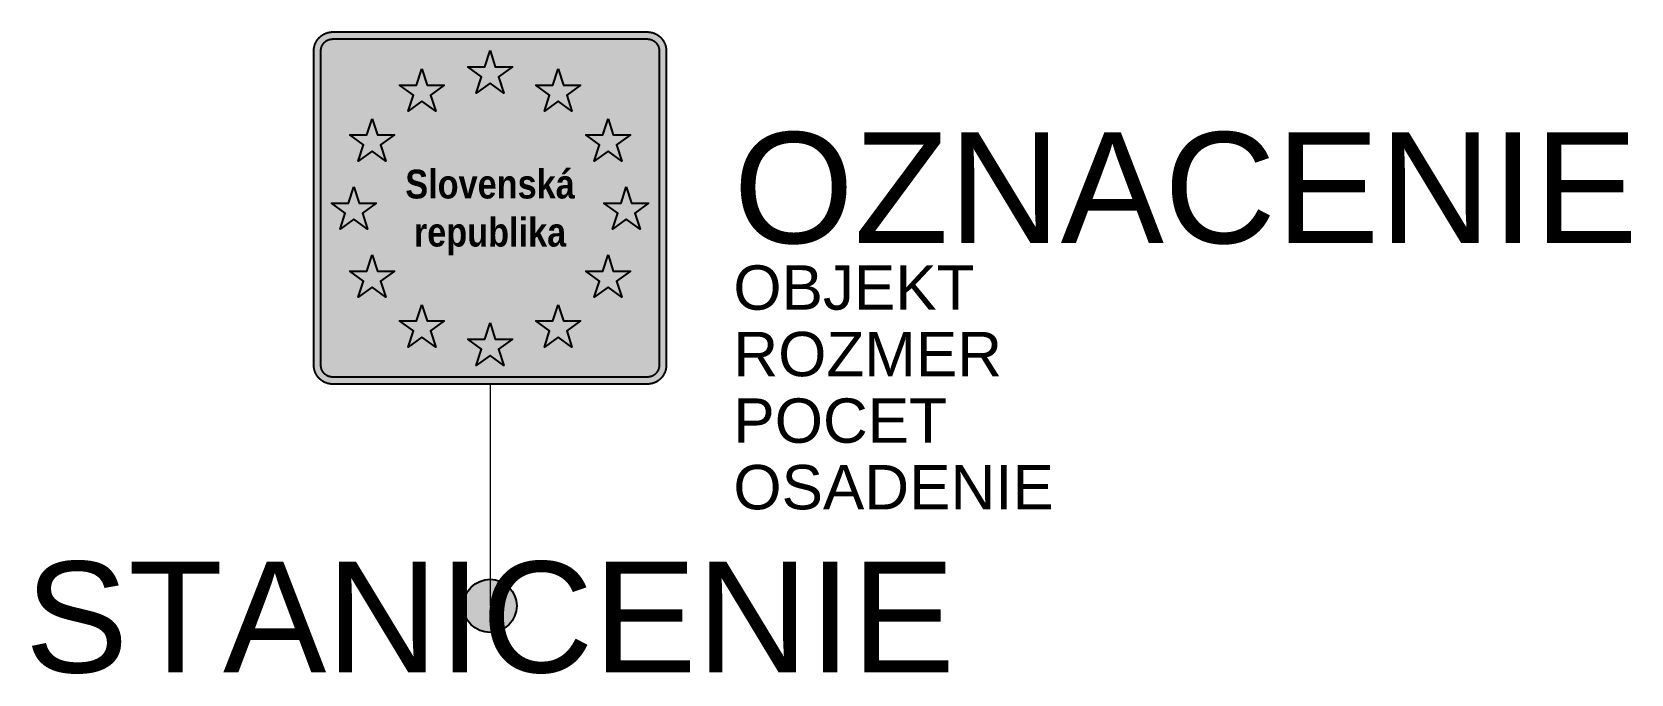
# Model space of a CAD drawing. Header units: metres. Extents: x -10.3 to 25.7, y -1.5 to 12.9.
import ezdxf
from ezdxf.enums import TextEntityAlignment as Align

# ---------------------------------------------------------------- set-up
doc = ezdxf.new("R2010")
doc.units = ezdxf.units.M
doc.layers.get('Defpoints').update_dxf_attribs({"color": 140, "lineweight": 5})
doc.styles.add('DZ', font='arialbd.ttf')
doc.styles.get("Standard").update_dxf_attribs({"font": 'arial.ttf'})

msp = doc.modelspace()

# ---------------------------------------------------------------- hatches: boundary and pattern name
at = {"true_color": 0xf1efea}
msp.add_hatch(color=7, dxfattribs=at).paths.add_polyline_path([(-3.545, 5), (-3.551, 5), (-3.556, 5), (-3.561, 5), (-3.566, 5), (-3.572, 5.001), (-3.577, 5.001), (-3.582, 5.002), (-3.587, 5.002), (-3.592, 5.003), (-3.598, 5.003), (-3.603, 5.004), (-3.608, 5.005), (-3.613, 5.005), (-3.618, 5.006), (-3.623, 5.007), (-3.628, 5.008), (-3.633, 5.009), (-3.639, 5.01), (-3.644, 5.012), (-3.649, 5.013), (-3.654, 5.014), (-3.659, 5.015), (-3.664, 5.017), (-3.669, 5.018), (-3.673, 5.02), (-3.678, 5.021), (-3.683, 5.023), (-3.688, 5.025), (-3.693, 5.027), (-3.698, 5.028), (-3.703, 5.03), (-3.707, 5.032), (-3.712, 5.034), (-3.717, 5.036), (-3.722, 5.038), (-3.726, 5.041), (-3.731, 5.043), (-3.736, 5.045), (-3.74, 5.047), (-3.745, 5.05), (-3.749, 5.052), (-3.754, 5.055), (-3.758, 5.057), (-3.763, 5.06), (-3.767, 5.063), (-3.772, 5.065), (-3.776, 5.068), (-3.78, 5.071), (-3.785, 5.074), (-3.789, 5.077), (-3.793, 5.08), (-3.797, 5.083), (-3.801, 5.086), (-3.806, 5.089), (-3.81, 5.093), (-3.814, 5.096), (-3.818, 5.099), (-3.822, 5.103), (-3.826, 5.106), (-3.83, 5.109), (-3.833, 5.113), (-3.837, 5.117), (-3.841, 5.12), (-3.845, 5.124), (-3.848, 5.128), (-3.852, 5.131), (-3.856, 5.135), (-3.859, 5.139), (-3.863, 5.143), (-3.866, 5.147), (-3.87, 5.151), (-3.873, 5.155), (-3.876, 5.159), (-3.879, 5.163), (-3.883, 5.167), (-3.886, 5.171), (-3.889, 5.176), (-3.892, 5.18), (-3.895, 5.184), (-3.898, 5.188), (-3.9, 5.193), (-3.903, 5.197), (-3.906, 5.201), (-3.909, 5.206), (-3.911, 5.21), (-3.914, 5.215), (-3.916, 5.219), (-3.919, 5.224), (-3.921, 5.229), (-3.924, 5.233), (-3.926, 5.238), (-3.928, 5.242), (-3.93, 5.247), (-3.932, 5.252), (-3.935, 5.256), (-3.937, 5.261), (-3.939, 5.266), (-3.94, 5.271), (-3.942, 5.276), (-3.944, 5.281), (-3.946, 5.285), (-3.947, 5.29), (-3.949, 5.295), (-3.95, 5.3), (-3.952, 5.305), (-3.953, 5.31), (-3.955, 5.315), (-3.956, 5.32), (-3.957, 5.325), (-3.958, 5.33), (-3.959, 5.335), (-3.961, 5.34), (-3.962, 5.345), (-3.962, 5.351), (-3.963, 5.356), (-3.964, 5.361), (-3.965, 5.366), (-3.966, 5.371), (-3.966, 5.376), (-3.967, 5.381), (-3.967, 5.387), (-3.968, 5.392), (-3.968, 5.397), (-3.968, 5.402), (-3.968, 5.408), (-3.969, 5.413), (-3.969, 5.418), (-3.969, 5.423), (-3.969, 12.514), (-3.969, 12.519), (-3.969, 12.525), (-3.968, 12.53), (-3.968, 12.535), (-3.968, 12.54), (-3.968, 12.546), (-3.967, 12.551), (-3.967, 12.556), (-3.966, 12.561), (-3.966, 12.566), (-3.965, 12.571), (-3.964, 12.577), (-3.963, 12.582), (-3.962, 12.587), (-3.962, 12.592), (-3.961, 12.597), (-3.959, 12.602), (-3.958, 12.607), (-3.957, 12.612), (-3.956, 12.617), (-3.955, 12.622), (-3.953, 12.627), (-3.952, 12.632), (-3.95, 12.637), (-3.949, 12.642), (-3.947, 12.647), (-3.946, 12.652), (-3.944, 12.657), (-3.942, 12.662), (-3.94, 12.667), (-3.939, 12.671), (-3.937, 12.676), (-3.935, 12.681), (-3.932, 12.686), (-3.93, 12.69), (-3.928, 12.695), (-3.926, 12.7), (-3.924, 12.704), (-3.921, 12.709), (-3.919, 12.713), (-3.916, 12.718), (-3.914, 12.722), (-3.911, 12.727), (-3.909, 12.731), (-3.906, 12.736), (-3.903, 12.74), (-3.9, 12.745), (-3.898, 12.749), (-3.895, 12.753), (-3.892, 12.758), (-3.889, 12.762), (-3.886, 12.766), (-3.883, 12.77), (-3.879, 12.774), (-3.876, 12.778), (-3.873, 12.782), (-3.87, 12.786), (-3.866, 12.79), (-3.863, 12.794), (-3.859, 12.798), (-3.856, 12.802), (-3.852, 12.806), (-3.848, 12.81), (-3.845, 12.813), (-3.841, 12.817), (-3.837, 12.821), (-3.833, 12.824), (-3.83, 12.828), (-3.826, 12.831), (-3.822, 12.835), (-3.818, 12.838), (-3.814, 12.842), (-3.81, 12.845), (-3.806, 12.848), (-3.801, 12.851), (-3.797, 12.854), (-3.793, 12.857), (-3.789, 12.86), (-3.785, 12.863), (-3.78, 12.866), (-3.776, 12.869), (-3.772, 12.872), (-3.767, 12.875), (-3.763, 12.877), (-3.758, 12.88), (-3.754, 12.883), (-3.749, 12.885), (-3.745, 12.888), (-3.74, 12.89), (-3.736, 12.892), (-3.731, 12.895), (-3.726, 12.897), (-3.722, 12.899), (-3.717, 12.901), (-3.712, 12.903), (-3.707, 12.905), (-3.703, 12.907), (-3.698, 12.909), (-3.693, 12.911), (-3.688, 12.913), (-3.683, 12.914), (-3.678, 12.916), (-3.673, 12.918), (-3.669, 12.919), (-3.664, 12.921), (-3.659, 12.922), (-3.654, 12.923), (-3.649, 12.925), (-3.644, 12.926), (-3.639, 12.927), (-3.633, 12.928), (-3.628, 12.929), (-3.623, 12.93), (-3.618, 12.931), (-3.613, 12.932), (-3.608, 12.933), (-3.603, 12.934), (-3.598, 12.934), (-3.592, 12.935), (-3.587, 12.935), (-3.582, 12.936), (-3.577, 12.936), (-3.572, 12.937), (-3.566, 12.937), (-3.561, 12.937), (-3.556, 12.937), (-3.551, 12.937), (-3.545, 12.937), (3.545, 12.938), (3.551, 12.937), (3.556, 12.937), (3.561, 12.937), (3.566, 12.937), (3.572, 12.937), (3.577, 12.936), (3.582, 12.936), (3.587, 12.935), (3.592, 12.935), (3.598, 12.934), (3.603, 12.934), (3.608, 12.933), (3.613, 12.932), (3.618, 12.931), (3.623, 12.93), (3.628, 12.929), (3.633, 12.928), (3.639, 12.927), (3.644, 12.926), (3.649, 12.925), (3.654, 12.923), (3.659, 12.922), (3.664, 12.921), (3.669, 12.919), (3.673, 12.918), (3.678, 12.916), (3.683, 12.914), (3.688, 12.913), (3.693, 12.911), (3.698, 12.909), (3.703, 12.907), (3.707, 12.905), (3.712, 12.903), (3.717, 12.901), (3.722, 12.899), (3.726, 12.897), (3.731, 12.895), (3.736, 12.892), (3.74, 12.89), (3.745, 12.888), (3.749, 12.885), (3.754, 12.883), (3.758, 12.88), (3.763, 12.877), (3.767, 12.875), (3.772, 12.872), (3.776, 12.869), (3.78, 12.866), (3.785, 12.863), (3.789, 12.86), (3.793, 12.857), (3.797, 12.854), (3.801, 12.851), (3.806, 12.848), (3.81, 12.845), (3.814, 12.842), (3.818, 12.838), (3.822, 12.835), (3.826, 12.831), (3.83, 12.828), (3.833, 12.824), (3.837, 12.821), (3.841, 12.817), (3.845, 12.813), (3.848, 12.81), (3.852, 12.806), (3.856, 12.802), (3.859, 12.798), (3.863, 12.794), (3.866, 12.79), (3.87, 12.786), (3.873, 12.782), (3.876, 12.778), (3.879, 12.774), (3.883, 12.77), (3.886, 12.766), (3.889, 12.762), (3.892, 12.758), (3.895, 12.753), (3.898, 12.749), (3.9, 12.745), (3.903, 12.74), (3.906, 12.736), (3.909, 12.731), (3.911, 12.727), (3.914, 12.722), (3.916, 12.718), (3.919, 12.713), (3.921, 12.709), (3.924, 12.704), (3.926, 12.7), (3.928, 12.695), (3.93, 12.69), (3.932, 12.686), (3.935, 12.681), (3.937, 12.676), (3.939, 12.671), (3.94, 12.667), (3.942, 12.662), (3.944, 12.657), (3.946, 12.652), (3.947, 12.647), (3.949, 12.642), (3.95, 12.637), (3.952, 12.632), (3.953, 12.627), (3.955, 12.622), (3.956, 12.617), (3.957, 12.612), (3.958, 12.607), (3.959, 12.602), (3.961, 12.597), (3.962, 12.592), (3.962, 12.587), (3.963, 12.582), (3.964, 12.577), (3.965, 12.571), (3.965, 12.566), (3.966, 12.561), (3.967, 12.556), (3.967, 12.551), (3.968, 12.546), (3.968, 12.54), (3.968, 12.535), (3.968, 12.53), (3.969, 12.525), (3.969, 12.519), (3.969, 12.514), (3.969, 5.423), (3.969, 5.418), (3.969, 5.413), (3.968, 5.408), (3.968, 5.402), (3.968, 5.397), (3.968, 5.392), (3.967, 5.387), (3.967, 5.381), (3.966, 5.376), (3.965, 5.371), (3.965, 5.366), (3.964, 5.361), (3.963, 5.356), (3.962, 5.351), (3.962, 5.345), (3.961, 5.34), (3.959, 5.335), (3.958, 5.33), (3.957, 5.325), (3.956, 5.32), (3.955, 5.315), (3.953, 5.31), (3.952, 5.305), (3.95, 5.3), (3.949, 5.295), (3.947, 5.29), (3.946, 5.285), (3.944, 5.281), (3.942, 5.276), (3.94, 5.271), (3.939, 5.266), (3.937, 5.261), (3.935, 5.256), (3.932, 5.252), (3.93, 5.247), (3.928, 5.242), (3.926, 5.238), (3.924, 5.233), (3.921, 5.229), (3.919, 5.224), (3.916, 5.219), (3.914, 5.215), (3.911, 5.21), (3.909, 5.206), (3.906, 5.201), (3.903, 5.197), (3.9, 5.193), (3.898, 5.188), (3.895, 5.184), (3.892, 5.18), (3.889, 5.176), (3.886, 5.171), (3.883, 5.167), (3.879, 5.163), (3.876, 5.159), (3.873, 5.155), (3.87, 5.151), (3.866, 5.147), (3.863, 5.143), (3.859, 5.139), (3.856, 5.135), (3.852, 5.131), (3.848, 5.128), (3.845, 5.124), (3.841, 5.12), (3.837, 5.117), (3.833, 5.113), (3.83, 5.109), (3.826, 5.106), (3.822, 5.103), (3.818, 5.099), (3.814, 5.096), (3.81, 5.093), (3.806, 5.089), (3.801, 5.086), (3.797, 5.083), (3.793, 5.08), (3.789, 5.077), (3.785, 5.074), (3.78, 5.071), (3.776, 5.068), (3.772, 5.065), (3.767, 5.063), (3.763, 5.06), (3.758, 5.057), (3.754, 5.055), (3.749, 5.052), (3.745, 5.05), (3.74, 5.047), (3.736, 5.045), (3.731, 5.043), (3.726, 5.041), (3.722, 5.038), (3.717, 5.036), (3.712, 5.034), (3.707, 5.032), (3.703, 5.03), (3.698, 5.028), (3.693, 5.027), (3.688, 5.025), (3.683, 5.023), (3.678, 5.021), (3.673, 5.02), (3.669, 5.018), (3.664, 5.017), (3.659, 5.015), (3.654, 5.014), (3.649, 5.013), (3.644, 5.012), (3.639, 5.01), (3.633, 5.009), (3.628, 5.008), (3.623, 5.007), (3.618, 5.006), (3.613, 5.005), (3.608, 5.005), (3.603, 5.004), (3.598, 5.003), (3.592, 5.003), (3.587, 5.002), (3.582, 5.002), (3.577, 5.001), (3.572, 5.001), (3.566, 5), (3.561, 5), (3.556, 5), (3.551, 5), (3.545, 5)])
at = {"true_color": 0x9b9b9b}
msp.add_hatch(color=253, dxfattribs=at).paths.add_polyline_path([(-3.545, 5.159), (-3.552, 5.159), (-3.559, 5.159), (-3.566, 5.159), (-3.572, 5.16), (-3.579, 5.161), (-3.586, 5.162), (-3.592, 5.163), (-3.599, 5.164), (-3.605, 5.166), (-3.612, 5.167), (-3.618, 5.169), (-3.624, 5.171), (-3.63, 5.173), (-3.636, 5.175), (-3.642, 5.177), (-3.648, 5.18), (-3.654, 5.182), (-3.66, 5.185), (-3.666, 5.188), (-3.672, 5.191), (-3.677, 5.194), (-3.683, 5.197), (-3.688, 5.2), (-3.693, 5.204), (-3.699, 5.207), (-3.704, 5.211), (-3.709, 5.215), (-3.714, 5.219), (-3.719, 5.223), (-3.723, 5.227), (-3.728, 5.232), (-3.732, 5.236), (-3.737, 5.241), (-3.741, 5.245), (-3.745, 5.25), (-3.75, 5.255), (-3.754, 5.26), (-3.757, 5.265), (-3.761, 5.27), (-3.765, 5.275), (-3.768, 5.281), (-3.772, 5.286), (-3.775, 5.292), (-3.778, 5.297), (-3.781, 5.303), (-3.784, 5.309), (-3.787, 5.314), (-3.789, 5.32), (-3.792, 5.326), (-3.794, 5.332), (-3.796, 5.338), (-3.798, 5.345), (-3.8, 5.351), (-3.802, 5.357), (-3.803, 5.364), (-3.805, 5.37), (-3.806, 5.376), (-3.807, 5.383), (-3.808, 5.39), (-3.809, 5.396), (-3.809, 5.403), (-3.81, 5.41), (-3.81, 5.417), (-3.81, 5.423), (-3.81, 12.514), (-3.81, 12.521), (-3.81, 12.528), (-3.809, 12.535), (-3.809, 12.541), (-3.808, 12.548), (-3.807, 12.554), (-3.806, 12.561), (-3.805, 12.567), (-3.803, 12.574), (-3.802, 12.58), (-3.8, 12.587), (-3.798, 12.593), (-3.796, 12.599), (-3.794, 12.605), (-3.792, 12.611), (-3.789, 12.617), (-3.787, 12.623), (-3.784, 12.629), (-3.781, 12.635), (-3.778, 12.64), (-3.775, 12.646), (-3.772, 12.651), (-3.768, 12.657), (-3.765, 12.662), (-3.761, 12.667), (-3.757, 12.672), (-3.754, 12.677), (-3.75, 12.682), (-3.745, 12.687), (-3.741, 12.692), (-3.737, 12.697), (-3.732, 12.701), (-3.728, 12.706), (-3.723, 12.71), (-3.719, 12.714), (-3.714, 12.718), (-3.709, 12.722), (-3.704, 12.726), (-3.699, 12.73), (-3.693, 12.734), (-3.688, 12.737), (-3.683, 12.74), (-3.677, 12.744), (-3.672, 12.747), (-3.666, 12.75), (-3.66, 12.753), (-3.654, 12.755), (-3.648, 12.758), (-3.642, 12.76), (-3.636, 12.763), (-3.63, 12.765), (-3.624, 12.767), (-3.618, 12.769), (-3.612, 12.77), (-3.605, 12.772), (-3.599, 12.773), (-3.592, 12.775), (-3.586, 12.776), (-3.579, 12.777), (-3.572, 12.777), (-3.566, 12.778), (-3.559, 12.778), (-3.552, 12.779), (-3.545, 12.779), (3.545, 12.779), (3.552, 12.779), (3.559, 12.778), (3.566, 12.778), (3.572, 12.777), (3.579, 12.777), (3.586, 12.776), (3.592, 12.775), (3.599, 12.773), (3.605, 12.772), (3.612, 12.77), (3.618, 12.769), (3.624, 12.767), (3.63, 12.765), (3.636, 12.763), (3.642, 12.76), (3.648, 12.758), (3.654, 12.755), (3.66, 12.753), (3.666, 12.75), (3.672, 12.747), (3.677, 12.744), (3.683, 12.74), (3.688, 12.737), (3.693, 12.734), (3.699, 12.73), (3.704, 12.726), (3.709, 12.722), (3.714, 12.718), (3.719, 12.714), (3.723, 12.71), (3.728, 12.706), (3.732, 12.701), (3.737, 12.697), (3.741, 12.692), (3.745, 12.687), (3.75, 12.682), (3.754, 12.677), (3.757, 12.672), (3.761, 12.667), (3.765, 12.662), (3.768, 12.657), (3.772, 12.651), (3.775, 12.646), (3.778, 12.64), (3.781, 12.635), (3.784, 12.629), (3.787, 12.623), (3.789, 12.617), (3.792, 12.611), (3.794, 12.605), (3.796, 12.599), (3.798, 12.593), (3.8, 12.587), (3.802, 12.58), (3.803, 12.574), (3.805, 12.567), (3.806, 12.561), (3.807, 12.554), (3.808, 12.548), (3.809, 12.541), (3.809, 12.535), (3.81, 12.528), (3.81, 12.521), (3.81, 12.514), (3.81, 5.423), (3.81, 5.417), (3.81, 5.41), (3.809, 5.403), (3.809, 5.396), (3.808, 5.39), (3.807, 5.383), (3.806, 5.376), (3.805, 5.37), (3.803, 5.364), (3.802, 5.357), (3.8, 5.351), (3.798, 5.345), (3.796, 5.338), (3.794, 5.332), (3.792, 5.326), (3.789, 5.32), (3.787, 5.314), (3.784, 5.309), (3.781, 5.303), (3.778, 5.297), (3.775, 5.292), (3.772, 5.286), (3.768, 5.281), (3.765, 5.275), (3.761, 5.27), (3.757, 5.265), (3.754, 5.26), (3.75, 5.255), (3.745, 5.25), (3.741, 5.245), (3.737, 5.241), (3.732, 5.236), (3.728, 5.232), (3.723, 5.227), (3.719, 5.223), (3.714, 5.219), (3.709, 5.215), (3.704, 5.211), (3.699, 5.207), (3.693, 5.204), (3.688, 5.2), (3.683, 5.197), (3.677, 5.194), (3.672, 5.191), (3.666, 5.188), (3.66, 5.185), (3.654, 5.182), (3.648, 5.18), (3.642, 5.177), (3.636, 5.175), (3.63, 5.173), (3.624, 5.171), (3.618, 5.169), (3.612, 5.167), (3.605, 5.166), (3.599, 5.164), (3.592, 5.163), (3.586, 5.162), (3.579, 5.161), (3.572, 5.16), (3.566, 5.159), (3.559, 5.159), (3.552, 5.159), (3.545, 5.159)])
at = {"true_color": 0x828282}
for points in [[(0, 12.516), (0.119, 12.151), (0.503, 12.151), (0.192, 11.925), (0.311, 11.56), (0, 11.786), (-0.311, 11.56), (-0.192, 11.925), (-0.503, 12.151), (-0.119, 12.151)], [(-1.535, 12.105), (-1.416, 11.74), (-1.032, 11.74), (-1.343, 11.514), (-1.224, 11.149), (-1.535, 11.374), (-1.845, 11.149), (-1.727, 11.514), (-2.037, 11.74), (-1.653, 11.74)], [(1.535, 12.105), (1.653, 11.74), (2.037, 11.74), (1.727, 11.514), (1.845, 11.149), (1.535, 11.374), (1.224, 11.149), (1.343, 11.514), (1.032, 11.74), (1.416, 11.74)], [(-2.658, 10.981), (-2.539, 10.616), (-2.155, 10.616), (-2.466, 10.39), (-2.347, 10.025), (-2.658, 10.251), (-2.969, 10.025), (-2.85, 10.39), (-3.161, 10.616), (-2.777, 10.616)], [(2.658, 10.981), (2.777, 10.616), (3.161, 10.616), (2.85, 10.39), (2.969, 10.025), (2.658, 10.251), (2.347, 10.025), (2.466, 10.39), (2.155, 10.616), (2.539, 10.616)], [(-3.069, 9.447), (-2.95, 9.082), (-2.566, 9.082), (-2.877, 8.856), (-2.758, 8.491), (-3.069, 8.716), (-3.38, 8.491), (-3.261, 8.856), (-3.572, 9.082), (-3.188, 9.082)], [(3.069, 9.447), (3.188, 9.082), (3.572, 9.082), (3.261, 8.856), (3.38, 8.491), (3.069, 8.716), (2.759, 8.491), (2.877, 8.856), (2.566, 9.082), (2.951, 9.082)], [(-2.658, 7.912), (-2.539, 7.547), (-2.155, 7.547), (-2.466, 7.321), (-2.347, 6.956), (-2.658, 7.182), (-2.969, 6.956), (-2.85, 7.321), (-3.161, 7.547), (-2.777, 7.547)], [(2.658, 7.912), (2.777, 7.547), (3.161, 7.547), (2.85, 7.321), (2.969, 6.956), (2.658, 7.182), (2.347, 6.956), (2.466, 7.321), (2.155, 7.547), (2.539, 7.547)], [(-1.535, 6.789), (-1.416, 6.424), (-1.032, 6.424), (-1.343, 6.198), (-1.224, 5.833), (-1.535, 6.058), (-1.845, 5.833), (-1.727, 6.198), (-2.037, 6.424), (-1.653, 6.424)], [(1.535, 6.789), (1.653, 6.424), (2.037, 6.424), (1.727, 6.198), (1.845, 5.833), (1.535, 6.058), (1.224, 5.833), (1.343, 6.198), (1.032, 6.424), (1.416, 6.424)], [(0, 6.378), (0.119, 6.012), (0.503, 6.012), (0.192, 5.787), (0.311, 5.421), (0, 5.647), (-0.311, 5.421), (-0.192, 5.787), (-0.503, 6.012), (-0.119, 6.012)]]:
    msp.add_hatch(color=8, dxfattribs=at).paths.add_polyline_path(points)
h = msp.add_hatch(color=0)
h.dxf.hatch_style = 1
h.paths.add_polyline_path([(0.6, 0, 1), (-0.6, 0, 1)])

# ---------------------------------------------------------------- linework, layer by layer
at = {"lineweight": 9}
msp.add_line((0, 5), (0, 2.5), dxfattribs=at)
at = {"color": 0, "lineweight": 9}
msp.add_line((0, 2.5), (0, 0), dxfattribs=at)
at = {"color": 7, "true_color": 0xf1efea}
msp.add_lwpolyline([(-3.545, 5), (-3.551, 5), (-3.556, 5), (-3.561, 5), (-3.566, 5), (-3.572, 5.001), (-3.577, 5.001), (-3.582, 5.002), (-3.587, 5.002), (-3.592, 5.003), (-3.598, 5.003), (-3.603, 5.004), (-3.608, 5.005), (-3.613, 5.005), (-3.618, 5.006), (-3.623, 5.007), (-3.628, 5.008), (-3.633, 5.009), (-3.639, 5.01), (-3.644, 5.012), (-3.649, 5.013), (-3.654, 5.014), (-3.659, 5.015), (-3.664, 5.017), (-3.669, 5.018), (-3.673, 5.02), (-3.678, 5.021), (-3.683, 5.023), (-3.688, 5.025), (-3.693, 5.027), (-3.698, 5.028), (-3.703, 5.03), (-3.707, 5.032), (-3.712, 5.034), (-3.717, 5.036), (-3.722, 5.038), (-3.726, 5.041), (-3.731, 5.043), (-3.736, 5.045), (-3.74, 5.047), (-3.745, 5.05), (-3.749, 5.052), (-3.754, 5.055), (-3.758, 5.057), (-3.763, 5.06), (-3.767, 5.063), (-3.772, 5.065), (-3.776, 5.068), (-3.78, 5.071), (-3.785, 5.074), (-3.789, 5.077), (-3.793, 5.08), (-3.797, 5.083), (-3.801, 5.086), (-3.806, 5.089), (-3.81, 5.093), (-3.814, 5.096), (-3.818, 5.099), (-3.822, 5.103), (-3.826, 5.106), (-3.83, 5.109), (-3.833, 5.113), (-3.837, 5.117), (-3.841, 5.12), (-3.845, 5.124), (-3.848, 5.128), (-3.852, 5.131), (-3.856, 5.135), (-3.859, 5.139), (-3.863, 5.143), (-3.866, 5.147), (-3.87, 5.151), (-3.873, 5.155), (-3.876, 5.159), (-3.879, 5.163), (-3.883, 5.167), (-3.886, 5.171), (-3.889, 5.176), (-3.892, 5.18), (-3.895, 5.184), (-3.898, 5.188), (-3.9, 5.193), (-3.903, 5.197), (-3.906, 5.201), (-3.909, 5.206), (-3.911, 5.21), (-3.914, 5.215), (-3.916, 5.219), (-3.919, 5.224), (-3.921, 5.229), (-3.924, 5.233), (-3.926, 5.238), (-3.928, 5.242), (-3.93, 5.247), (-3.932, 5.252), (-3.935, 5.256), (-3.937, 5.261), (-3.939, 5.266), (-3.94, 5.271), (-3.942, 5.276), (-3.944, 5.281), (-3.946, 5.285), (-3.947, 5.29), (-3.949, 5.295), (-3.95, 5.3), (-3.952, 5.305), (-3.953, 5.31), (-3.955, 5.315), (-3.956, 5.32), (-3.957, 5.325), (-3.958, 5.33), (-3.959, 5.335), (-3.961, 5.34), (-3.962, 5.345), (-3.962, 5.351), (-3.963, 5.356), (-3.964, 5.361), (-3.965, 5.366), (-3.966, 5.371), (-3.966, 5.376), (-3.967, 5.381), (-3.967, 5.387), (-3.968, 5.392), (-3.968, 5.397), (-3.968, 5.402), (-3.968, 5.408), (-3.969, 5.413), (-3.969, 5.418), (-3.969, 5.423), (-3.969, 12.514), (-3.969, 12.519), (-3.969, 12.525), (-3.968, 12.53), (-3.968, 12.535), (-3.968, 12.54), (-3.968, 12.546), (-3.967, 12.551), (-3.967, 12.556), (-3.966, 12.561), (-3.966, 12.566), (-3.965, 12.571), (-3.964, 12.577), (-3.963, 12.582), (-3.962, 12.587), (-3.962, 12.592), (-3.961, 12.597), (-3.959, 12.602), (-3.958, 12.607), (-3.957, 12.612), (-3.956, 12.617), (-3.955, 12.622), (-3.953, 12.627), (-3.952, 12.632), (-3.95, 12.637), (-3.949, 12.642), (-3.947, 12.647), (-3.946, 12.652), (-3.944, 12.657), (-3.942, 12.662), (-3.94, 12.667), (-3.939, 12.671), (-3.937, 12.676), (-3.935, 12.681), (-3.932, 12.686), (-3.93, 12.69), (-3.928, 12.695), (-3.926, 12.7), (-3.924, 12.704), (-3.921, 12.709), (-3.919, 12.713), (-3.916, 12.718), (-3.914, 12.722), (-3.911, 12.727), (-3.909, 12.731), (-3.906, 12.736), (-3.903, 12.74), (-3.9, 12.745), (-3.898, 12.749), (-3.895, 12.753), (-3.892, 12.758), (-3.889, 12.762), (-3.886, 12.766), (-3.883, 12.77), (-3.879, 12.774), (-3.876, 12.778), (-3.873, 12.782), (-3.87, 12.786), (-3.866, 12.79), (-3.863, 12.794), (-3.859, 12.798), (-3.856, 12.802), (-3.852, 12.806), (-3.848, 12.81), (-3.845, 12.813), (-3.841, 12.817), (-3.837, 12.821), (-3.833, 12.824), (-3.83, 12.828), (-3.826, 12.831), (-3.822, 12.835), (-3.818, 12.838), (-3.814, 12.842), (-3.81, 12.845), (-3.806, 12.848), (-3.801, 12.851), (-3.797, 12.854), (-3.793, 12.857), (-3.789, 12.86), (-3.785, 12.863), (-3.78, 12.866), (-3.776, 12.869), (-3.772, 12.872), (-3.767, 12.875), (-3.763, 12.877), (-3.758, 12.88), (-3.754, 12.883), (-3.749, 12.885), (-3.745, 12.888), (-3.74, 12.89), (-3.736, 12.892), (-3.731, 12.895), (-3.726, 12.897), (-3.722, 12.899), (-3.717, 12.901), (-3.712, 12.903), (-3.707, 12.905), (-3.703, 12.907), (-3.698, 12.909), (-3.693, 12.911), (-3.688, 12.913), (-3.683, 12.914), (-3.678, 12.916), (-3.673, 12.918), (-3.669, 12.919), (-3.664, 12.921), (-3.659, 12.922), (-3.654, 12.923), (-3.649, 12.925), (-3.644, 12.926), (-3.639, 12.927), (-3.633, 12.928), (-3.628, 12.929), (-3.623, 12.93), (-3.618, 12.931), (-3.613, 12.932), (-3.608, 12.933), (-3.603, 12.934), (-3.598, 12.934), (-3.592, 12.935), (-3.587, 12.935), (-3.582, 12.936), (-3.577, 12.936), (-3.572, 12.937), (-3.566, 12.937), (-3.561, 12.937), (-3.556, 12.937), (-3.551, 12.937), (-3.545, 12.937), (3.545, 12.938), (3.551, 12.937), (3.556, 12.937), (3.561, 12.937), (3.566, 12.937), (3.572, 12.937), (3.577, 12.936), (3.582, 12.936), (3.587, 12.935), (3.592, 12.935), (3.598, 12.934), (3.603, 12.934), (3.608, 12.933), (3.613, 12.932), (3.618, 12.931), (3.623, 12.93), (3.628, 12.929), (3.633, 12.928), (3.639, 12.927), (3.644, 12.926), (3.649, 12.925), (3.654, 12.923), (3.659, 12.922), (3.664, 12.921), (3.669, 12.919), (3.673, 12.918), (3.678, 12.916), (3.683, 12.914), (3.688, 12.913), (3.693, 12.911), (3.698, 12.909), (3.703, 12.907), (3.707, 12.905), (3.712, 12.903), (3.717, 12.901), (3.722, 12.899), (3.726, 12.897), (3.731, 12.895), (3.736, 12.892), (3.74, 12.89), (3.745, 12.888), (3.749, 12.885), (3.754, 12.883), (3.758, 12.88), (3.763, 12.877), (3.767, 12.875), (3.772, 12.872), (3.776, 12.869), (3.78, 12.866), (3.785, 12.863), (3.789, 12.86), (3.793, 12.857), (3.797, 12.854), (3.801, 12.851), (3.806, 12.848), (3.81, 12.845), (3.814, 12.842), (3.818, 12.838), (3.822, 12.835), (3.826, 12.831), (3.83, 12.828), (3.833, 12.824), (3.837, 12.821), (3.841, 12.817), (3.845, 12.813), (3.848, 12.81), (3.852, 12.806), (3.856, 12.802), (3.859, 12.798), (3.863, 12.794), (3.866, 12.79), (3.87, 12.786), (3.873, 12.782), (3.876, 12.778), (3.879, 12.774), (3.883, 12.77), (3.886, 12.766), (3.889, 12.762), (3.892, 12.758), (3.895, 12.753), (3.898, 12.749), (3.9, 12.745), (3.903, 12.74), (3.906, 12.736), (3.909, 12.731), (3.911, 12.727), (3.914, 12.722), (3.916, 12.718), (3.919, 12.713), (3.921, 12.709), (3.924, 12.704), (3.926, 12.7), (3.928, 12.695), (3.93, 12.69), (3.932, 12.686), (3.935, 12.681), (3.937, 12.676), (3.939, 12.671), (3.94, 12.667), (3.942, 12.662), (3.944, 12.657), (3.946, 12.652), (3.947, 12.647), (3.949, 12.642), (3.95, 12.637), (3.952, 12.632), (3.953, 12.627), (3.955, 12.622), (3.956, 12.617), (3.957, 12.612), (3.958, 12.607), (3.959, 12.602), (3.961, 12.597), (3.962, 12.592), (3.962, 12.587), (3.963, 12.582), (3.964, 12.577), (3.965, 12.571), (3.965, 12.566), (3.966, 12.561), (3.967, 12.556), (3.967, 12.551), (3.968, 12.546), (3.968, 12.54), (3.968, 12.535), (3.968, 12.53), (3.969, 12.525), (3.969, 12.519), (3.969, 12.514), (3.969, 5.423), (3.969, 5.418), (3.969, 5.413), (3.968, 5.408), (3.968, 5.402), (3.968, 5.397), (3.968, 5.392), (3.967, 5.387), (3.967, 5.381), (3.966, 5.376), (3.965, 5.371), (3.965, 5.366), (3.964, 5.361), (3.963, 5.356), (3.962, 5.351), (3.962, 5.345), (3.961, 5.34), (3.959, 5.335), (3.958, 5.33), (3.957, 5.325), (3.956, 5.32), (3.955, 5.315), (3.953, 5.31), (3.952, 5.305), (3.95, 5.3), (3.949, 5.295), (3.947, 5.29), (3.946, 5.285), (3.944, 5.281), (3.942, 5.276), (3.94, 5.271), (3.939, 5.266), (3.937, 5.261), (3.935, 5.256), (3.932, 5.252), (3.93, 5.247), (3.928, 5.242), (3.926, 5.238), (3.924, 5.233), (3.921, 5.229), (3.919, 5.224), (3.916, 5.219), (3.914, 5.215), (3.911, 5.21), (3.909, 5.206), (3.906, 5.201), (3.903, 5.197), (3.9, 5.193), (3.898, 5.188), (3.895, 5.184), (3.892, 5.18), (3.889, 5.176), (3.886, 5.171), (3.883, 5.167), (3.879, 5.163), (3.876, 5.159), (3.873, 5.155), (3.87, 5.151), (3.866, 5.147), (3.863, 5.143), (3.859, 5.139), (3.856, 5.135), (3.852, 5.131), (3.848, 5.128), (3.845, 5.124), (3.841, 5.12), (3.837, 5.117), (3.833, 5.113), (3.83, 5.109), (3.826, 5.106), (3.822, 5.103), (3.818, 5.099), (3.814, 5.096), (3.81, 5.093), (3.806, 5.089), (3.801, 5.086), (3.797, 5.083), (3.793, 5.08), (3.789, 5.077), (3.785, 5.074), (3.78, 5.071), (3.776, 5.068), (3.772, 5.065), (3.767, 5.063), (3.763, 5.06), (3.758, 5.057), (3.754, 5.055), (3.749, 5.052), (3.745, 5.05), (3.74, 5.047), (3.736, 5.045), (3.731, 5.043), (3.726, 5.041), (3.722, 5.038), (3.717, 5.036), (3.712, 5.034), (3.707, 5.032), (3.703, 5.03), (3.698, 5.028), (3.693, 5.027), (3.688, 5.025), (3.683, 5.023), (3.678, 5.021), (3.673, 5.02), (3.669, 5.018), (3.664, 5.017), (3.659, 5.015), (3.654, 5.014), (3.649, 5.013), (3.644, 5.012), (3.639, 5.01), (3.633, 5.009), (3.628, 5.008), (3.623, 5.007), (3.618, 5.006), (3.613, 5.005), (3.608, 5.005), (3.603, 5.004), (3.598, 5.003), (3.592, 5.003), (3.587, 5.002), (3.582, 5.002), (3.577, 5.001), (3.572, 5.001), (3.566, 5), (3.561, 5), (3.556, 5), (3.551, 5), (3.545, 5), (-3.545, 5)], dxfattribs=at)
at = {"color": 253, "true_color": 0x9b9b9b}
msp.add_lwpolyline([(-3.545, 5.159), (-3.552, 5.159), (-3.559, 5.159), (-3.566, 5.159), (-3.572, 5.16), (-3.579, 5.161), (-3.586, 5.162), (-3.592, 5.163), (-3.599, 5.164), (-3.605, 5.166), (-3.612, 5.167), (-3.618, 5.169), (-3.624, 5.171), (-3.63, 5.173), (-3.636, 5.175), (-3.642, 5.177), (-3.648, 5.18), (-3.654, 5.182), (-3.66, 5.185), (-3.666, 5.188), (-3.672, 5.191), (-3.677, 5.194), (-3.683, 5.197), (-3.688, 5.2), (-3.693, 5.204), (-3.699, 5.207), (-3.704, 5.211), (-3.709, 5.215), (-3.714, 5.219), (-3.719, 5.223), (-3.723, 5.227), (-3.728, 5.232), (-3.732, 5.236), (-3.737, 5.241), (-3.741, 5.245), (-3.745, 5.25), (-3.75, 5.255), (-3.754, 5.26), (-3.757, 5.265), (-3.761, 5.27), (-3.765, 5.275), (-3.768, 5.281), (-3.772, 5.286), (-3.775, 5.292), (-3.778, 5.297), (-3.781, 5.303), (-3.784, 5.309), (-3.787, 5.314), (-3.789, 5.32), (-3.792, 5.326), (-3.794, 5.332), (-3.796, 5.338), (-3.798, 5.345), (-3.8, 5.351), (-3.802, 5.357), (-3.803, 5.364), (-3.805, 5.37), (-3.806, 5.376), (-3.807, 5.383), (-3.808, 5.39), (-3.809, 5.396), (-3.809, 5.403), (-3.81, 5.41), (-3.81, 5.417), (-3.81, 5.423), (-3.81, 12.514), (-3.81, 12.521), (-3.81, 12.528), (-3.809, 12.535), (-3.809, 12.541), (-3.808, 12.548), (-3.807, 12.554), (-3.806, 12.561), (-3.805, 12.567), (-3.803, 12.574), (-3.802, 12.58), (-3.8, 12.587), (-3.798, 12.593), (-3.796, 12.599), (-3.794, 12.605), (-3.792, 12.611), (-3.789, 12.617), (-3.787, 12.623), (-3.784, 12.629), (-3.781, 12.635), (-3.778, 12.64), (-3.775, 12.646), (-3.772, 12.651), (-3.768, 12.657), (-3.765, 12.662), (-3.761, 12.667), (-3.757, 12.672), (-3.754, 12.677), (-3.75, 12.682), (-3.745, 12.687), (-3.741, 12.692), (-3.737, 12.697), (-3.732, 12.701), (-3.728, 12.706), (-3.723, 12.71), (-3.719, 12.714), (-3.714, 12.718), (-3.709, 12.722), (-3.704, 12.726), (-3.699, 12.73), (-3.693, 12.734), (-3.688, 12.737), (-3.683, 12.74), (-3.677, 12.744), (-3.672, 12.747), (-3.666, 12.75), (-3.66, 12.753), (-3.654, 12.755), (-3.648, 12.758), (-3.642, 12.76), (-3.636, 12.763), (-3.63, 12.765), (-3.624, 12.767), (-3.618, 12.769), (-3.612, 12.77), (-3.605, 12.772), (-3.599, 12.773), (-3.592, 12.775), (-3.586, 12.776), (-3.579, 12.777), (-3.572, 12.777), (-3.566, 12.778), (-3.559, 12.778), (-3.552, 12.779), (-3.545, 12.779), (3.545, 12.779), (3.552, 12.779), (3.559, 12.778), (3.566, 12.778), (3.572, 12.777), (3.579, 12.777), (3.586, 12.776), (3.592, 12.775), (3.599, 12.773), (3.605, 12.772), (3.612, 12.77), (3.618, 12.769), (3.624, 12.767), (3.63, 12.765), (3.636, 12.763), (3.642, 12.76), (3.648, 12.758), (3.654, 12.755), (3.66, 12.753), (3.666, 12.75), (3.672, 12.747), (3.677, 12.744), (3.683, 12.74), (3.688, 12.737), (3.693, 12.734), (3.699, 12.73), (3.704, 12.726), (3.709, 12.722), (3.714, 12.718), (3.719, 12.714), (3.723, 12.71), (3.728, 12.706), (3.732, 12.701), (3.737, 12.697), (3.741, 12.692), (3.745, 12.687), (3.75, 12.682), (3.754, 12.677), (3.757, 12.672), (3.761, 12.667), (3.765, 12.662), (3.768, 12.657), (3.772, 12.651), (3.775, 12.646), (3.778, 12.64), (3.781, 12.635), (3.784, 12.629), (3.787, 12.623), (3.789, 12.617), (3.792, 12.611), (3.794, 12.605), (3.796, 12.599), (3.798, 12.593), (3.8, 12.587), (3.802, 12.58), (3.803, 12.574), (3.805, 12.567), (3.806, 12.561), (3.807, 12.554), (3.808, 12.548), (3.809, 12.541), (3.809, 12.535), (3.81, 12.528), (3.81, 12.521), (3.81, 12.514), (3.81, 5.423), (3.81, 5.417), (3.81, 5.41), (3.809, 5.403), (3.809, 5.396), (3.808, 5.39), (3.807, 5.383), (3.806, 5.376), (3.805, 5.37), (3.803, 5.364), (3.802, 5.357), (3.8, 5.351), (3.798, 5.345), (3.796, 5.338), (3.794, 5.332), (3.792, 5.326), (3.789, 5.32), (3.787, 5.314), (3.784, 5.309), (3.781, 5.303), (3.778, 5.297), (3.775, 5.292), (3.772, 5.286), (3.768, 5.281), (3.765, 5.275), (3.761, 5.27), (3.757, 5.265), (3.754, 5.26), (3.75, 5.255), (3.745, 5.25), (3.741, 5.245), (3.737, 5.241), (3.732, 5.236), (3.728, 5.232), (3.723, 5.227), (3.719, 5.223), (3.714, 5.219), (3.709, 5.215), (3.704, 5.211), (3.699, 5.207), (3.693, 5.204), (3.688, 5.2), (3.683, 5.197), (3.677, 5.194), (3.672, 5.191), (3.666, 5.188), (3.66, 5.185), (3.654, 5.182), (3.648, 5.18), (3.642, 5.177), (3.636, 5.175), (3.63, 5.173), (3.624, 5.171), (3.618, 5.169), (3.612, 5.167), (3.605, 5.166), (3.599, 5.164), (3.592, 5.163), (3.586, 5.162), (3.579, 5.161), (3.572, 5.16), (3.566, 5.159), (3.559, 5.159), (3.552, 5.159), (3.545, 5.159), (-3.545, 5.159)], dxfattribs=at)
at = {"color": 8, "true_color": 0x828282}
for points in [[(0, 12.516), (0.119, 12.151), (0.503, 12.151), (0.192, 11.925), (0.311, 11.56), (0, 11.786), (-0.311, 11.56), (-0.192, 11.925), (-0.503, 12.151), (-0.119, 12.151), (0, 12.516)], [(-1.535, 12.105), (-1.416, 11.74), (-1.032, 11.74), (-1.343, 11.514), (-1.224, 11.149), (-1.535, 11.374), (-1.845, 11.149), (-1.727, 11.514), (-2.037, 11.74), (-1.653, 11.74), (-1.535, 12.105)], [(1.535, 12.105), (1.653, 11.74), (2.037, 11.74), (1.727, 11.514), (1.845, 11.149), (1.535, 11.374), (1.224, 11.149), (1.343, 11.514), (1.032, 11.74), (1.416, 11.74), (1.535, 12.105)], [(-2.658, 10.981), (-2.539, 10.616), (-2.155, 10.616), (-2.466, 10.39), (-2.347, 10.025), (-2.658, 10.251), (-2.969, 10.025), (-2.85, 10.39), (-3.161, 10.616), (-2.777, 10.616), (-2.658, 10.981)], [(2.658, 10.981), (2.777, 10.616), (3.161, 10.616), (2.85, 10.39), (2.969, 10.025), (2.658, 10.251), (2.347, 10.025), (2.466, 10.39), (2.155, 10.616), (2.539, 10.616), (2.658, 10.981)], [(-3.069, 9.447), (-2.95, 9.082), (-2.566, 9.082), (-2.877, 8.856), (-2.758, 8.491), (-3.069, 8.716), (-3.38, 8.491), (-3.261, 8.856), (-3.572, 9.082), (-3.188, 9.082), (-3.069, 9.447)], [(3.069, 9.447), (3.188, 9.082), (3.572, 9.082), (3.261, 8.856), (3.38, 8.491), (3.069, 8.716), (2.759, 8.491), (2.877, 8.856), (2.566, 9.082), (2.951, 9.082), (3.069, 9.447)], [(-2.658, 7.912), (-2.539, 7.547), (-2.155, 7.547), (-2.466, 7.321), (-2.347, 6.956), (-2.658, 7.182), (-2.969, 6.956), (-2.85, 7.321), (-3.161, 7.547), (-2.777, 7.547), (-2.658, 7.912)], [(2.658, 7.912), (2.777, 7.547), (3.161, 7.547), (2.85, 7.321), (2.969, 6.956), (2.658, 7.182), (2.347, 6.956), (2.466, 7.321), (2.155, 7.547), (2.539, 7.547), (2.658, 7.912)], [(-1.535, 6.789), (-1.416, 6.424), (-1.032, 6.424), (-1.343, 6.198), (-1.224, 5.833), (-1.535, 6.058), (-1.845, 5.833), (-1.727, 6.198), (-2.037, 6.424), (-1.653, 6.424), (-1.535, 6.789)], [(1.535, 6.789), (1.653, 6.424), (2.037, 6.424), (1.727, 6.198), (1.845, 5.833), (1.535, 6.058), (1.224, 5.833), (1.343, 6.198), (1.032, 6.424), (1.416, 6.424), (1.535, 6.789)], [(0, 6.378), (0.119, 6.012), (0.503, 6.012), (0.192, 5.787), (0.311, 5.421), (0, 5.647), (-0.311, 5.421), (-0.192, 5.787), (-0.503, 6.012), (-0.119, 6.012), (0, 6.378)]]:
    msp.add_lwpolyline(points, dxfattribs=at)
at = {"color": 0}
msp.add_circle((0, 0), 0.6, dxfattribs=at)

# ---------------------------------------------------------------- texts
at = {"color": 7, "true_color": 0xf1efea, "insert": (0, 8.869), "char_height": 0.65, "attachment_point": 5, "style": 'DZ'}
msp.add_mtext_dynamic_manual_height_columns('{\\W0.85;Slovenská\\Prepublika}', width=3.63545, gutter_width=16.347, heights=[0], dxfattribs=at)
msp.add_attdef('OZNACENIE', (5.482, 8.177), '341', height=2.5)
msp.add_attdef('STANICENIE', text='', height=2.5).set_placement((0, 1), align=Align.TOP_CENTER)
at = {"layer": 'Defpoints'}
for tag, p, s in [('OBJEKT', (5.482, 6.677), 'Jestvujúci'), ('ROZMER', (5.482, 5.177), '750x750'), ('POCET', (5.482, 3.677), ''), ('OSADENIE', (5.482, 2.177), '')]:
    msp.add_attdef(tag, p, s, height=1, dxfattribs=at)

doc.saveas('drawing.dxf')
